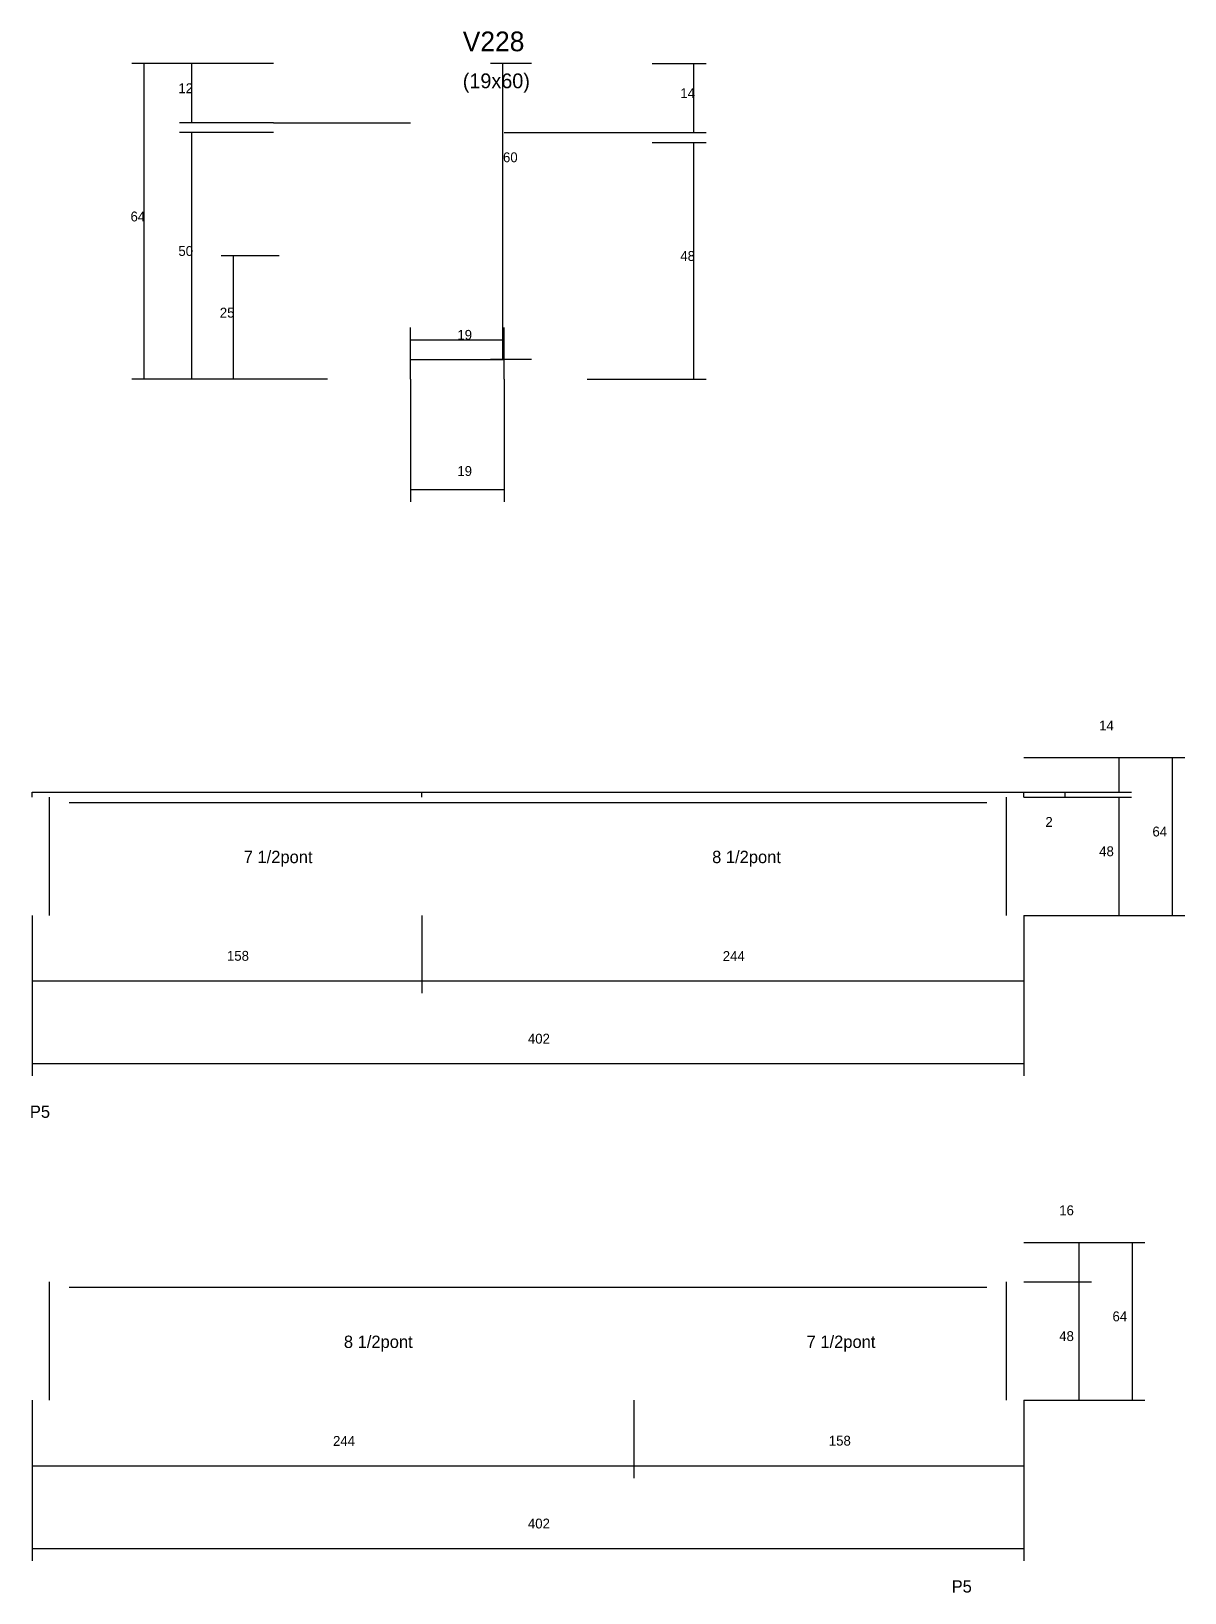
# Model space of a CAD drawing. Header units: metres. Extents: x 6068 to 8063, y 5081 to 5728.
# Drawn here: x 7595 to 8063, y 5081 to 5715 of the extents above; entities that cross this region are included whole.
import ezdxf

# ---------------------------------------------------------------- set-up
doc = ezdxf.new("R2010")
doc.units = ezdxf.units.M
for name, color, linetype in [('COTA', 4, 'Continuous'), ('Cota Seção (2x)', 4, 'Continuous'), ('NOMENCLATURA', 7, 'Continuous'), ('Painéis', 200, 'Continuous'), ('SARR_2.2x7', 40, 'Continuous'), ('Texto Seção', 7, 'Continuous')]:
    doc.layers.add(name, color=color, linetype=linetype)

msp = doc.modelspace()

# ---------------------------------------------------------------- linework, layer by layer
at = {"layer": 'COTA'}
for p, q in [((7693.1, 5701.5), (7635.7, 5701.5)), ((7640.7, 5573.5), (7640.7, 5701.5)), ((7693.1, 5701.5), (7655.1, 5701.5)), ((7660.1, 5677.5), (7660.1, 5701.5)), ((7846.7, 5701.5), (7868.6, 5701.5)), ((7863.6, 5673.5), (7863.6, 5701.5)), ((7693.1, 5677.5), (7655.1, 5677.5)), ((7693.1, 5673.5), (7655.1, 5673.5)), ((7660.1, 5573.5), (7660.1, 5673.5)), ((7846.7, 5673.5), (7868.6, 5673.5)), ((7846.7, 5669.5), (7868.6, 5669.5)), ((7863.6, 5573.5), (7863.6, 5669.5)), ((7695.4, 5623.5), (7671.9, 5623.5)), ((7676.9, 5573.5), (7676.9, 5623.5)), ((7715.1, 5573.5), (7635.7, 5573.5)), ((7715.1, 5573.5), (7655.1, 5573.5)), ((7695.4, 5573.5), (7671.9, 5573.5)), ((7748.7, 5573.5), (7748.7, 5523.8)), ((7786.7, 5573.5), (7786.7, 5523.8)), ((7820.3, 5573.5), (7868.6, 5573.5)), ((7748.7, 5528.8), (7786.7, 5528.8)), ((7997.3, 5420.1), (8041, 5420.1)), ((7997.3, 5420.1), (8062.6, 5420.1)), ((8036, 5406.1), (8036, 5420.1)), ((8057.6, 5356.1), (8057.6, 5420.1)), ((7997.3, 5406.1), (8041, 5406.1)), ((7997.3, 5404.1), (8041, 5404.1)), ((8036, 5356.1), (8036, 5404.1)), ((7595.3, 5356.1), (7595.3, 5324.5)), ((7595.3, 5356.1), (7595.3, 5291)), ((7753.3, 5356.1), (7753.3, 5324.5)), ((7753.3, 5356.1), (7753.3, 5324.5)), ((7997.3, 5356.1), (7997.3, 5324.5)), ((7997.3, 5356.1), (7997.3, 5291)), ((7997.3, 5356.1), (8041, 5356.1)), ((7997.3, 5356.1), (8062.6, 5356.1)), ((7595.3, 5329.5), (7753.3, 5329.5)), ((7753.3, 5329.5), (7997.3, 5329.5)), ((7595.3, 5296), (7997.3, 5296)), ((7997.3, 5223.5), (8024.8, 5223.5)), ((7997.3, 5223.5), (8046.4, 5223.5)), ((8019.8, 5207.5), (8019.8, 5223.5)), ((8041.4, 5159.5), (8041.4, 5223.5)), ((7997.3, 5207.5), (8024.8, 5207.5)), ((7997.3, 5207.5), (8024.8, 5207.5)), ((8019.8, 5159.5), (8019.8, 5207.5)), ((7595.3, 5159.5), (7595.3, 5127.9)), ((7595.3, 5159.5), (7595.3, 5094.4)), ((7839.3, 5159.5), (7839.3, 5127.9)), ((7839.3, 5159.5), (7839.3, 5127.9)), ((7997.3, 5159.5), (7997.3, 5127.9)), ((7997.3, 5159.5), (7997.3, 5094.4)), ((7997.3, 5159.5), (8024.8, 5159.5)), ((7997.3, 5159.5), (8046.4, 5159.5)), ((7595.3, 5132.9), (7839.3, 5132.9)), ((7839.3, 5132.9), (7997.3, 5132.9)), ((7595.3, 5099.4), (7997.3, 5099.4))]:
    msp.add_line(p, q, dxfattribs=at)
at = {"layer": 'Cota Seção (2x)'}
for p, q in [((7797.7, 5701.5), (7781.2, 5701.5)), ((7786.2, 5581.5), (7786.2, 5701.5)), ((7748.7, 5573.5), (7748.7, 5594.5)), ((7786.7, 5573.5), (7786.7, 5594.5)), ((7748.7, 5589.5), (7786.7, 5589.5)), ((7797.7, 5581.5), (7781.2, 5581.5)), ((7997.3, 5406.1), (8019.1, 5406.1)), ((7997.3, 5404.1), (8019.1, 5404.1)), ((8014.1, 5404.1), (8014.1, 5406.1))]:
    msp.add_line(p, q, dxfattribs=at)
at = {"layer": 'Painéis'}
for p, q in [((7693.1, 5677.5), (7748.7, 5677.5)), ((7786.7, 5673.5), (7846.7, 5673.5)), ((7748.7, 5581.5), (7786.7, 5581.5))]:
    msp.add_line(p, q, dxfattribs=at)
at = {"layer": 'SARR_2.2x7'}
for p, q in [((7595.3, 5406.1), (7753.3, 5406.1)), ((7595.3, 5404.1), (7595.3, 5406.1)), ((7602.3, 5356.1), (7602.3, 5404.1)), ((7610.3, 5401.9), (7753.3, 5401.9)), ((7753.3, 5406.1), (7997.3, 5406.1)), ((7753.3, 5404.1), (7753.3, 5406.1)), ((7753.3, 5401.9), (7982.3, 5401.9)), ((7990.3, 5356.1), (7990.3, 5404.1)), ((7997.3, 5404.1), (7997.3, 5406.1)), ((7602.3, 5159.5), (7602.3, 5207.5)), ((7610.3, 5205.3), (7839.3, 5205.3)), ((7839.3, 5205.3), (7982.3, 5205.3)), ((7990.3, 5159.5), (7990.3, 5207.5))]:
    msp.add_line(p, q, dxfattribs=at)

# ---------------------------------------------------------------- texts
at = {"layer": 'COTA'}
for s, p in [('12', (7654.6, 5689.5)), ('14', (7858.1, 5687.5)), ('64', (7635.2, 5637.5)), ('50', (7654.6, 5623.5)), ('48', (7858.1, 5621.5)), ('25', (7671.4, 5598.5)), ('19', (7767.7, 5534.3)), ('14', (8027.9, 5431.1)), ('64', (8049.5, 5388.1)), ('48', (8027.9, 5380.1)), ('158', (7674.3, 5337.7)), ('244', (7875.3, 5337.6)), ('402', (7796.3, 5304.1)), ('16', (8011.7, 5234.5)), ('64', (8033.3, 5191.5)), ('48', (8011.7, 5183.5)), ('244', (7717.3, 5141)), ('158', (7918.3, 5141.1)), ('402', (7796.3, 5107.5))]:
    msp.add_text(s, height=4, dxfattribs=at).set_placement(p)
at = {"layer": 'Cota Seção (2x)'}
for s, p in [('60', (7786.2, 5661.5)), ('19', (7767.7, 5589.5)), ('2', (8006.1, 5392))]:
    msp.add_text(s, height=4, dxfattribs=at).set_placement(p)
at = {"layer": 'NOMENCLATURA'}
for s, p in [('7 1/2pont', (7681.1, 5377.3)), ('8 1/2pont', (7871, 5377.3)), ('P5', (7594.4, 5274)), ('8 1/2pont', (7721.7, 5180.7)), ('7 1/2pont', (7909.3, 5180.7)), ('P5', (7968.1, 5081.5))]:
    msp.add_text(s, height=5, dxfattribs=at).set_placement(p)
at = {"layer": 'Texto Seção'}
for s, height, p in [('V228', 8, (7769.9, 5706.5)), ('(19x60)', 6, (7769.9, 5691.5))]:
    msp.add_text(s, height=height, dxfattribs=at).set_placement(p)

doc.saveas('drawing.dxf')
